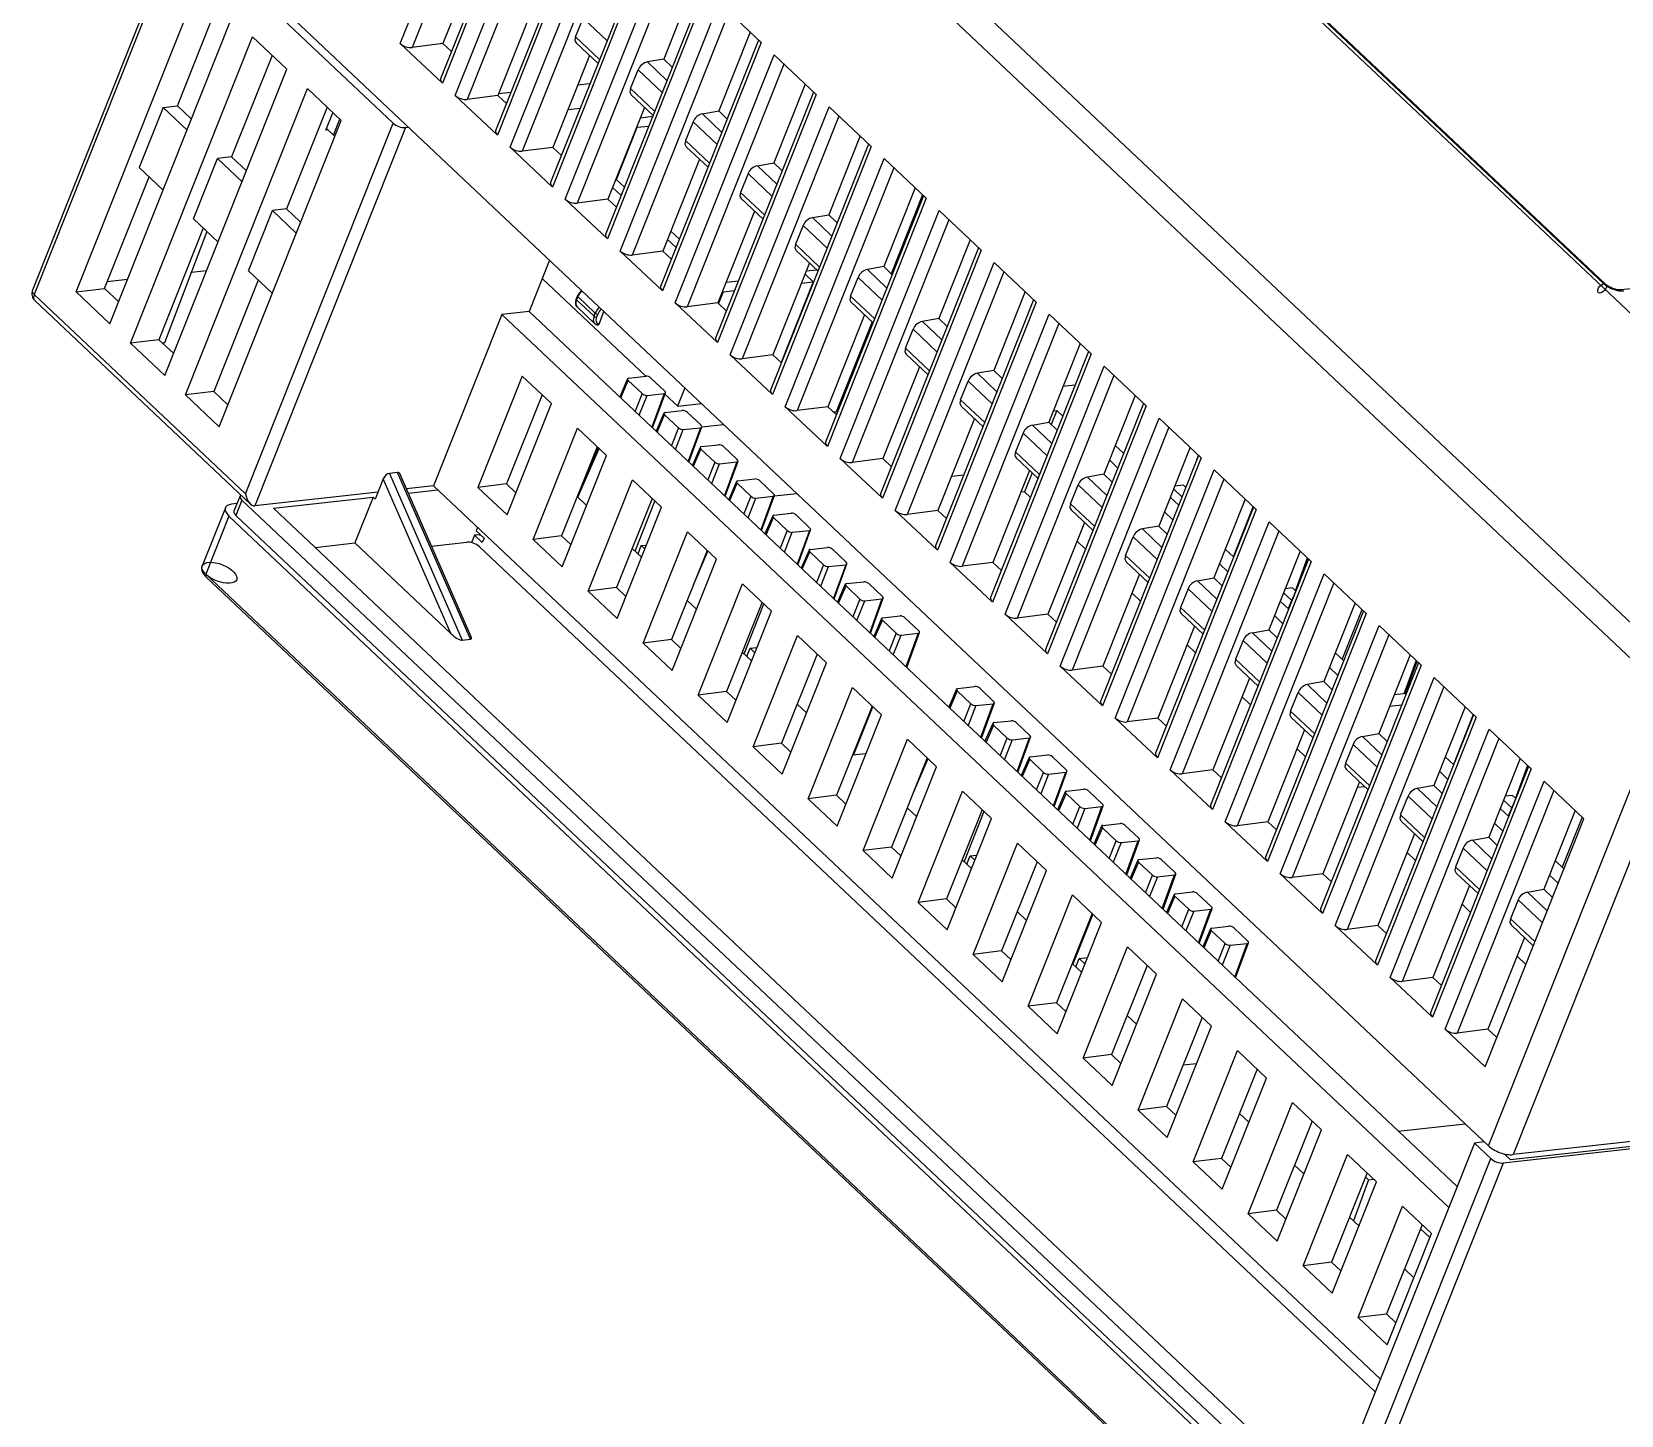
# Model space of a CAD drawing. Header units: millimetres. Extents: x 962 to 1853, y 401 to 821.
# Drawn here: x 1473.7 to 1559.3, y 470.1 to 544.7 of the extents above; entities that cross this region are included whole.
import ezdxf

# ---------------------------------------------------------------- set-up
doc = ezdxf.new("R2010")
doc.units = ezdxf.units.MM
for name, color, linetype, true_color in [('3', 7, 'Continuous', 0xffffff), ('4', 7, 'Continuous', 0xffffff), ('5', 7, 'Continuous', 0xffffff), ('8', 7, 'Continuous', 0xffffff), ('9', 7, 'Continuous', 0xffffff)]:
    doc.layers.add(name, color=color, linetype=linetype, true_color=true_color)

# ---------------------------------------------------------------- blocks, each defined once
blk = doc.blocks.new('nys')
at = {"layer": '3', "color": 163}
for p, q in [((748.369, -174.181), (747.632, -174.935)), ((747.665, -175.003), (748.372, -174.28)), ((748.815, -175.204), (748.372, -174.28)), ((748.444, -174.17), (749.345, -174.406)), ((750.002, -175.514), (749.559, -174.591)), ((748.815, -175.204), (748.123, -175.956)), ((748.254, -176.23), (749.029, -175.388)), ((749.029, -175.388), (749.929, -175.624)), ((749.929, -175.624), (748.66, -177.076)), ((748.684, -177.125), (750.006, -175.612)), ((743.588, -179.178), (745.589, -177.129)), ((745.556, -177.061), (744.05, -178.603)), ((749.532, -176.604), (748.796, -177.358)), ((748.828, -177.427), (749.535, -176.703)), ((749.978, -177.627), (749.535, -176.703)), ((749.608, -176.594), (750.508, -176.83)), ((751.165, -177.938), (750.722, -177.014)), ((749.978, -177.627), (749.286, -178.38)), ((749.417, -178.653), (750.192, -177.811)), ((751.093, -178.047), (749.823, -179.5)), ((749.847, -179.549), (751.17, -178.035)), ((750.192, -177.811), (751.093, -178.047)), ((750.695, -179.028), (749.959, -179.782)), ((749.992, -179.85), (750.698, -179.127)), ((751.142, -180.051), (750.698, -179.127)), ((750.771, -179.018), (751.671, -179.253)), ((752.328, -180.362), (751.885, -179.438)), ((751.142, -180.051), (750.449, -180.803)), ((750.581, -181.077), (751.355, -180.235)), ((752.256, -180.471), (750.987, -181.923)), ((751.01, -181.972), (752.333, -180.459)), ((751.355, -180.235), (752.256, -180.471)), ((745.42, -182.996), (747.382, -180.865)), ((751.859, -181.451), (751.122, -182.205)), ((751.934, -181.441), (752.835, -181.677)), ((751.155, -182.274), (751.861, -181.55)), ((752.305, -182.474), (751.861, -181.55)), ((753.492, -182.785), (753.048, -181.861)), ((745.512, -183.187), (745.839, -182.831)), ((745.839, -182.831), (746.105, -182.901)), ((745.839, -182.831), (745.952, -183.067)), ((752.305, -182.474), (751.612, -183.227)), ((751.744, -183.501), (752.519, -182.659)), ((753.419, -182.895), (752.15, -184.347)), ((752.174, -184.396), (753.496, -182.883)), ((752.519, -182.659), (753.419, -182.895)), ((753.022, -183.875), (752.285, -184.629)), ((752.318, -184.697), (753.025, -183.974)), ((753.468, -184.898), (753.025, -183.974)), ((753.097, -183.865), (753.998, -184.101)), ((747.703, -185.808), (749.078, -184.4)), ((753.468, -184.898), (752.776, -185.65)), ((754.655, -185.209), (754.212, -184.285)), ((752.907, -185.924), (753.682, -185.082)), ((754.582, -185.318), (753.313, -186.77)), ((753.337, -186.82), (754.659, -185.306)), ((753.682, -185.082), (754.582, -185.318)), ((754.185, -186.299), (753.449, -187.053)), ((753.481, -187.121), (754.188, -186.398)), ((754.631, -187.322), (754.188, -186.398)), ((754.261, -186.288), (755.161, -186.524)), ((754.631, -187.322), (753.939, -188.074)), ((754.07, -188.348), (754.845, -187.506)), ((754.845, -187.506), (755.746, -187.742)), ((755.818, -187.632), (755.375, -186.709)), ((748.91, -190.267), (750.872, -188.136)), ((755.746, -187.742), (754.476, -189.194)), ((754.5, -189.243), (755.823, -187.73)), ((755.348, -188.722), (754.612, -189.476)), ((754.645, -189.545), (755.351, -188.821)), ((755.795, -189.745), (755.351, -188.821)), ((755.424, -188.712), (756.324, -188.948)), ((756.981, -190.056), (756.538, -189.132)), ((775.435, -189.252), (775.603, -189.06)), ((755.795, -189.745), (755.102, -190.498)), ((755.234, -190.771), (756.008, -189.93)), ((756.008, -189.93), (756.909, -190.165)), ((749.001, -190.457), (749.328, -190.102)), ((749.328, -190.102), (749.677, -190.194)), ((749.328, -190.102), (749.477, -190.411)), ((756.909, -190.165), (755.64, -191.618)), ((755.663, -191.667), (756.986, -190.153)), ((773.966, -190.842), (773.692, -190.271)), ((774.272, -190.281), (773.798, -190.157)), ((774.272, -190.281), (774.345, -190.432)), ((756.512, -191.146), (755.775, -191.9)), ((755.808, -191.968), (756.514, -191.245)), ((756.958, -192.169), (756.514, -191.245)), ((756.587, -191.136), (757.488, -191.371)), ((758.145, -192.48), (757.701, -191.556)), ((756.958, -192.169), (756.265, -192.921)), ((756.397, -193.195), (757.172, -192.353)), ((758.072, -192.589), (756.803, -194.041)), ((756.827, -194.09), (758.149, -192.577)), ((757.172, -192.353), (758.072, -192.589)), ((775.391, -194.847), (777.356, -192.711)), ((752.463, -197.469), (754.361, -195.407)), ((777.856, -197.746), (779.093, -196.331)), ((778.356, -197.25), (779.117, -196.38)), ((778.093, -197.535), (777.146, -198.504)), ((777.48, -198.163), (777.217, -197.616)), ((777.762, -197.552), (777.371, -197.449)), ((777.762, -197.552), (777.866, -197.768)), ((778.88, -202.117), (780.846, -199.982)), ((781.332, -205.033), (782.583, -203.601)), ((781.386, -205.047), (782.606, -203.651)), ((784.406, -207.4), (782.441, -209.535)), ((786.143, -211.019), (784.906, -212.435)), ((785.406, -211.938), (786.167, -211.068)), ((785.143, -212.223), (784.196, -213.193)), ((784.267, -212.304), (784.53, -212.851)), ((784.812, -212.24), (784.421, -212.138)), ((784.916, -212.456), (784.812, -212.24)), ((787.896, -214.671), (785.93, -216.806))]:
    blk.add_line(p, q, dxfattribs=at)
at = {"layer": '3', "color": 7}
for p, q in [((758.909, -196.14), (758.172, -196.894)), ((758.911, -196.239), (758.205, -196.962)), ((758.911, -196.239), (759.355, -197.163)), ((758.984, -196.13), (759.885, -196.366)), ((760.098, -196.55), (760.542, -197.474)), ((758.662, -197.915), (759.355, -197.163)), ((759.569, -197.347), (758.794, -198.189)), ((759.2, -199.035), (760.469, -197.583)), ((759.224, -199.084), (760.546, -197.571)), ((759.569, -197.347), (760.469, -197.583)), ((760.072, -198.564), (759.335, -199.317)), ((760.147, -198.553), (761.048, -198.789)), ((756.128, -199.088), (754.753, -200.497)), ((760.075, -198.663), (759.368, -199.386)), ((760.075, -198.663), (760.518, -199.586)), ((761.262, -198.974), (761.705, -199.897)), ((759.826, -200.339), (760.518, -199.586)), ((760.732, -199.771), (759.957, -200.613)), ((760.363, -201.459), (761.632, -200.007)), ((760.387, -201.508), (761.709, -199.995)), ((760.732, -199.771), (761.632, -200.007)), ((761.235, -200.987), (760.499, -201.741)), ((761.238, -201.086), (760.531, -201.809)), ((761.238, -201.086), (761.681, -202.01)), ((761.311, -200.977), (762.211, -201.213)), ((760.989, -202.762), (761.681, -202.01)), ((762.425, -201.397), (762.868, -202.321)), ((757.922, -202.824), (755.96, -204.956)), ((761.895, -202.194), (761.12, -203.036)), ((761.526, -203.882), (762.796, -202.43)), ((761.55, -203.932), (762.873, -202.418)), ((761.895, -202.194), (762.796, -202.43)), ((762.398, -203.411), (761.662, -204.165)), ((762.401, -203.51), (761.695, -204.233)), ((762.401, -203.51), (762.845, -204.434)), ((762.474, -203.4), (763.374, -203.636)), ((762.152, -205.186), (762.845, -204.434)), ((763.058, -204.618), (762.284, -205.46)), ((763.058, -204.618), (763.959, -204.854)), ((763.588, -203.821), (764.031, -204.745)), ((756.051, -205.146), (756.378, -204.791)), ((756.378, -204.791), (756.727, -204.882)), ((756.527, -205.099), (756.378, -204.791)), ((762.69, -206.306), (763.959, -204.854)), ((762.713, -206.355), (764.036, -204.842)), ((763.562, -205.834), (762.825, -206.588)), ((763.564, -205.933), (762.858, -206.657)), ((763.564, -205.933), (764.008, -206.857)), ((763.637, -205.824), (764.538, -206.06)), ((764.751, -206.244), (765.195, -207.168)), ((763.315, -207.61), (764.008, -206.857)), ((764.222, -207.042), (763.447, -207.883)), ((764.222, -207.042), (765.122, -207.278)), ((763.853, -208.73), (765.122, -207.278)), ((763.877, -208.779), (765.199, -207.266)), ((764.725, -208.258), (763.988, -209.012)), ((764.728, -208.357), (764.021, -209.08)), ((764.728, -208.357), (765.171, -209.281)), ((764.8, -208.248), (765.701, -208.484)), ((765.915, -208.668), (766.358, -209.592)), ((764.479, -210.033), (765.171, -209.281)), ((765.385, -209.465), (764.61, -210.307)), ((765.016, -211.153), (766.285, -209.701)), ((765.04, -211.202), (766.362, -209.689)), ((765.385, -209.465), (766.285, -209.701)), ((761.411, -210.095), (759.45, -212.226)), ((765.888, -210.682), (765.152, -211.435)), ((765.891, -210.781), (765.184, -211.504)), ((765.891, -210.781), (766.334, -211.704)), ((765.964, -210.671), (766.864, -210.907)), ((767.078, -211.092), (767.521, -212.015)), ((759.541, -212.417), (759.868, -212.061)), ((759.868, -212.061), (760.3, -212.175)), ((760.052, -212.444), (759.868, -212.061)), ((765.642, -212.457), (766.334, -211.704)), ((766.548, -211.889), (765.773, -212.731)), ((766.179, -213.577), (767.449, -212.125)), ((766.203, -213.626), (767.526, -212.113)), ((766.548, -211.889), (767.449, -212.125)), ((767.051, -213.105), (766.315, -213.859)), ((767.127, -213.095), (768.027, -213.331)), ((767.054, -213.204), (766.348, -213.927)), ((767.054, -213.204), (767.498, -214.128)), ((768.241, -213.515), (768.684, -214.439)), ((766.805, -214.88), (767.498, -214.128)), ((767.711, -214.312), (766.937, -215.154)), ((767.343, -216), (768.612, -214.548)), ((767.366, -216.05), (768.689, -214.536)), ((767.711, -214.312), (768.612, -214.548))]:
    blk.add_line(p, q, dxfattribs=at)
at = {"layer": '3', "color": 163}
for centre, ratio, start_param, end_param in [((748.515, -174.317), 0.459493, 5.571716, 7.142207), ((749.415, -174.553), 0.45977, 4.000988, 5.57148), ((748.958, -175.241), 0.45977, 0.859396, 2.429887), ((749.859, -175.477), 0.459493, 2.430123, 4.000615), ((749.678, -176.741), 0.459493, 5.571716, 7.142207), ((750.579, -176.977), 0.45977, 4.000988, 5.57148), ((750.122, -177.665), 0.45977, 0.859396, 2.429887), ((751.022, -177.9), 0.459493, 2.430123, 4.000615), ((750.841, -179.164), 0.459493, 5.571716, 7.142207), ((751.742, -179.4), 0.45977, 4.000988, 5.57148), ((751.285, -180.088), 0.45977, 0.859396, 2.429887), ((752.185, -180.324), 0.459493, 2.430123, 4.000615), ((752.005, -181.588), 0.459493, 5.571716, 7.142207), ((752.905, -181.824), 0.45977, 4.000988, 5.57148), ((752.448, -182.512), 0.45977, 0.859396, 2.429887), ((753.348, -182.748), 0.459493, 2.430123, 4.000615), ((753.168, -184.012), 0.459493, 5.571716, 7.142207), ((753.611, -184.935), 0.45977, 0.859396, 2.429887), ((754.068, -184.248), 0.45977, 4.000988, 5.57148), ((754.512, -185.171), 0.459493, 2.430123, 4.000615), ((754.331, -186.435), 0.459493, 5.571716, 7.142207), ((755.232, -186.671), 0.45977, 4.000988, 5.57148), ((754.775, -187.359), 0.45977, 0.859396, 2.429887), ((755.675, -187.595), 0.459493, 2.430123, 4.000615), ((755.494, -188.859), 0.459493, 5.571716, 7.142207), ((756.395, -189.095), 0.45977, 4.000988, 5.57148), ((755.938, -189.783), 0.45977, 0.859396, 2.429887), ((756.838, -190.019), 0.459493, 2.430123, 4.000615), ((756.658, -191.282), 0.459493, 5.571716, 7.142207), ((757.558, -191.518), 0.45977, 4.000988, 5.57148), ((757.101, -192.206), 0.45977, 0.859396, 2.429887), ((758.001, -192.442), 0.459493, 2.430123, 4.000615)]:
    blk.add_ellipse(centre, major_axis=(-0.147, 0.136), ratio=ratio, start_param=start_param, end_param=end_param, dxfattribs=at)
at = {"layer": '3', "color": 7}
for centre, ratio, start_param, end_param in [((759.055, -196.277), 0.459493, 5.571716, 7.142207), ((759.955, -196.512), 0.45977, 4.000988, 5.57148), ((759.498, -197.2), 0.45977, 0.859396, 2.429887), ((760.398, -197.436), 0.459493, 2.430123, 4.000615), ((760.218, -198.7), 0.459493, 5.571716, 7.142207), ((761.118, -198.936), 0.45977, 4.000988, 5.57148), ((760.661, -199.624), 0.45977, 0.859396, 2.429887), ((761.562, -199.86), 0.459493, 2.430123, 4.000615), ((761.381, -201.124), 0.459493, 5.571716, 7.142207), ((762.282, -201.36), 0.45977, 4.000988, 5.57148), ((761.825, -202.048), 0.45977, 0.859396, 2.429887), ((762.725, -202.283), 0.459493, 2.430123, 4.000615), ((762.544, -203.547), 0.459493, 5.571716, 7.142207), ((763.445, -203.783), 0.45977, 4.000988, 5.57148), ((762.988, -204.471), 0.45977, 0.859396, 2.429887), ((763.888, -204.707), 0.459493, 2.430123, 4.000615), ((763.708, -205.971), 0.459493, 5.571716, 7.142207), ((764.608, -206.207), 0.45977, 4.000988, 5.57148), ((764.151, -206.895), 0.45977, 0.859396, 2.429887), ((765.051, -207.131), 0.459493, 2.430123, 4.000615), ((764.871, -208.395), 0.459493, 5.571716, 7.142207), ((765.771, -208.63), 0.45977, 4.000988, 5.57148), ((765.314, -209.318), 0.45977, 0.859396, 2.429887), ((766.215, -209.554), 0.459493, 2.430123, 4.000615), ((766.034, -210.818), 0.459493, 5.571716, 7.142207), ((766.935, -211.054), 0.45977, 4.000988, 5.57148), ((766.478, -211.742), 0.45977, 0.859396, 2.429887), ((767.378, -211.978), 0.459493, 2.430123, 4.000615), ((767.197, -213.242), 0.459493, 5.571716, 7.142207), ((768.098, -213.478), 0.45977, 4.000988, 5.57148), ((767.641, -214.166), 0.45977, 0.859396, 2.429887), ((768.541, -214.401), 0.459493, 2.430123, 4.000615)]:
    blk.add_ellipse(centre, major_axis=(-0.147, 0.136), ratio=ratio, start_param=start_param, end_param=end_param, dxfattribs=at)
at = {"layer": '4', "color": 251}
for p, q in [((751.663, -163.949), (753.723, -161.72)), ((753.706, -161.685), (753.723, -161.72)), ((753.723, -161.72), (754.328, -161.878)), ((754.065, -161.296), (754.71, -161.465)), ((751.317, -164.27), (751.591, -164.841)), ((751.647, -163.914), (751.92, -164.484)), ((753.409, -167.586), (753.683, -168.156)), ((753.079, -167.942), (753.353, -168.513)), ((747.451, -169.033), (747.33, -169.164)), ((747.453, -169.083), (747.332, -169.213)), ((747.332, -169.213), (747.896, -170.388)), ((748.017, -170.258), (747.453, -169.083)), ((747.221, -169.585), (747.785, -170.76)), ((747.896, -170.388), (748.017, -170.258)), ((747.994, -170.875), (748.486, -170.342)), ((748.124, -170.35), (748.003, -170.48)), ((755.202, -171.225), (755.847, -171.394)), ((754.858, -171.648), (754.397, -172.147)), ((754.842, -171.614), (754.858, -171.648)), ((754.858, -171.648), (755.465, -171.807)), ((759.583, -172.886), (756.404, -176.327)), ((758.971, -172.726), (759.583, -172.886)), ((759.323, -172.345), (759.583, -172.886)), ((759.448, -172.209), (759.989, -172.35)), ((751.077, -175.74), (750.357, -176.52))]:
    blk.add_line(p, q, dxfattribs=at)
for centre, major_axis, ratio, start_param, end_param in [((747.762, -169.326), (0.541, 0.26), 0.579969, 2.170278, 3.141593), ((747.404, -169.232), (0.0734, -0.0679), 0.459631, 3.141601, 4.000801), ((747.524, -169.101), (0.0734, -0.0679), 0.459631, 2.430005, 4.000801), ((747.882, -169.195), (0.541, 0.26), 0.579969, 1.490026, 2.170278), ((747.847, -169.122), (-0.451, -0.216), 0.579969, 4.615447, 5.311871), ((748.326, -170.501), (-0.541, -0.26), 0.579969, 5.311871, 6.27301), ((747.968, -170.407), (-0.0734, 0.0679), 0.459631, 0.859209, 2.430005), ((748.446, -170.37), (-0.541, -0.26), 0.579969, 4.631619, 5.311871), ((748.088, -170.276), (-0.0734, 0.0679), 0.459631, 0.859209, 2.430005), ((748.481, -170.444), (0.451, 0.216), 0.579969, 1.473854, 2.170278), ((748.361, -170.574), (0.451, 0.216), 0.579969, 2.170278, 3.539716)]:
    blk.add_ellipse(centre, major_axis=major_axis, ratio=ratio, start_param=start_param, end_param=end_param, dxfattribs=at)
blk.add_open_spline([(747.33, -169.164), (747.3, -169.196), (747.239, -169.278), (747.186, -169.414), (747.196, -169.509), (747.209, -169.553)], degree=3, knots=[0, 0, 0, 0, 0.269664, 0.669004, 1, 1, 1, 1], dxfattribs=at)
for points, degree in [([(747.788, -170.754), (747.828, -170.853), (747.929, -170.898)], 2), ([(747.898, -170.868), (747.901, -170.876), (747.907, -170.883), (747.912, -170.888)], 3), ([(747.912, -170.888), (747.918, -170.893), (747.925, -170.897), (747.932, -170.899)], 3), ([(747.932, -170.899), (747.94, -170.901), (747.947, -170.901), (747.955, -170.899)], 3), ([(747.955, -170.899), (747.963, -170.897), (747.971, -170.894), (747.979, -170.888)], 3), ([(747.979, -170.888), (747.984, -170.885), (747.989, -170.88), (747.994, -170.875)], 3)]:
    blk.add_open_spline(points, degree=degree, dxfattribs=at)
at = {"layer": '5', "color": 23}
for p, q in [((725.656, -172.887), (723.366, -175.365)), ((726.626, -172.574), (726.023, -173.226)), ((726.635, -172.819), (726.033, -173.471)), ((726.32, -172.905), (726.038, -172.831)), ((761.815, -246.115), (726.635, -172.819)), ((725.675, -173.378), (723.384, -175.856)), ((760.854, -246.673), (725.675, -173.378)), ((726.033, -173.471), (761.212, -246.767)), ((728.062, -173.835), (733.287, -175.204)), ((761.953, -244.446), (728.062, -173.835)), ((734.151, -174.493), (733.358, -175.351)), ((734.558, -183.576), (734.151, -174.493)), ((734.568, -174.33), (735.007, -184.121)), ((734.998, -174.442), (734.568, -174.33)), ((735.437, -184.233), (734.998, -174.442)), ((735.52, -184.13), (735.09, -174.546)), ((733.287, -175.204), (731.479, -177.161)), ((733.358, -175.351), (733.287, -175.204)), ((723.347, -175.98), (758.527, -249.276)), ((723.384, -175.856), (758.564, -249.152)), ((735.141, -175.69), (736.68, -176.093)), ((729.396, -176.615), (731.479, -177.161)), ((731.479, -177.161), (734.558, -183.576)), ((735.281, -178.799), (737.129, -179.283)), ((737.663, -179.744), (766.38, -239.576)), ((735.007, -184.121), (735.437, -184.233))]:
    blk.add_line(p, q, dxfattribs=at)
for centre, major_axis, ratio, start_param, end_param in [((726.39, -173.565), (-0.734, 0.679), 0.459631, 5.571598, 7.142394), ((726.993, -172.913), (-0.367, 0.339), 0.459631, 6.017286, 7.142394), ((726.39, -173.565), (0.367, -0.339), 0.459631, 3.141601, 4.000801), ((734.365, -174.549), (-0.281, -0.165), 0.550701, 3.642668, 5.213464), ((734.795, -174.662), (-0.281, -0.165), 0.550701, 2.857784, 3.642668), ((724.1, -176.044), (-0.734, 0.679), 0.459631, 0.000009, 6.283194), ((723.527, -175.894), (0.18, 0.087), 0.579969, 2.170278, 3.141567), ((737.305, -179.65), (-0.367, 0.339), 0.459631, 4.000801, 5.571598), ((734.773, -183.632), (-0.285, 0.485), 0.290074, 1.287005, 2.857802), ((735.202, -183.745), (-0.285, 0.485), 0.290074, 2.857802, 3.642683)]:
    blk.add_ellipse(centre, major_axis=major_axis, ratio=ratio, start_param=start_param, end_param=end_param, dxfattribs=at)
blk.add_open_spline([(723.371, -175.365), (723.366, -175.368), (723.309, -175.407), (723.263, -175.546), (723.258, -175.748), (723.305, -175.896), (723.347, -175.98)], degree=3, knots=[0, 0, 0, 0, 0.027036, 0.329604, 0.623708, 1, 1, 1, 1], dxfattribs=at)
at = {"layer": '8', "color": 163}
for p, q in [((734.745, -142.44), (720.158, -158.224)), ((734.754, -142.685), (720.168, -158.47)), ((734.754, -142.685), (741.522, -156.786)), ((722.325, -159.148), (734.38, -146.103)), ((731.014, -151.747), (735.012, -147.421)), ((723.407, -161.403), (735.462, -148.357)), ((724.063, -162.769), (736.118, -149.724)), ((736.118, -149.724), (737.225, -152.03)), ((736.75, -151.042), (732.752, -155.368)), ((725.17, -165.075), (737.225, -152.03)), ((730.265, -151.557), (727.896, -154.12)), ((730.265, -151.557), (731.014, -151.747)), ((730.265, -151.557), (731.031, -153.153)), ((731.464, -152.684), (731.014, -151.747)), ((725.825, -166.441), (737.88, -153.396)), ((727.896, -154.12), (728.662, -155.716)), ((737.88, -153.396), (738.962, -155.65)), ((723.824, -159.529), (728.212, -154.779)), ((738.513, -154.714), (734.515, -159.04)), ((726.908, -168.696), (738.962, -155.65)), ((729.634, -157.741), (732.003, -155.178)), ((732.752, -155.368), (732.003, -155.178)), ((732.003, -155.178), (732.793, -156.825)), ((733.226, -156.356), (732.752, -155.368)), ((738.012, -155.844), (738.699, -155.101)), ((738.119, -155.872), (738.012, -155.844)), ((726.936, -172.571), (741.522, -156.786)), ((742.056, -157.247), (727.169, -173.358)), ((742.056, -157.247), (742.222, -157.29)), ((748.035, -157.529), (747.39, -157.36)), ((729.95, -158.4), (725.561, -163.15)), ((729.634, -157.741), (730.425, -159.388)), ((720.075, -158.78), (726.988, -173.184)), ((720.168, -158.47), (726.936, -172.571)), ((722.325, -159.148), (723.407, -161.403)), ((722.325, -159.148), (723.824, -159.529)), ((725.145, -159.522), (724.087, -159.244)), ((730.069, -158.648), (725.793, -163.415)), ((731.397, -161.413), (733.765, -158.85)), ((734.515, -159.04), (733.765, -158.85)), ((733.765, -158.85), (734.531, -160.446)), ((734.964, -159.977), (734.515, -159.04)), ((752.161, -158.61), (751.541, -158.448)), ((752.172, -158.633), (752.161, -158.61)), ((723.824, -159.529), (724.273, -160.466)), ((750.586, -159.482), (751.231, -159.651)), ((729.296, -160.609), (728.498, -160.4)), ((731.397, -161.413), (732.162, -163.009)), ((731.713, -162.072), (727.324, -166.822)), ((724.063, -162.769), (725.17, -165.075)), ((725.561, -163.15), (724.063, -162.769)), ((725.561, -163.15), (726.036, -164.138)), ((725.674, -163.384), (725.793, -163.415)), ((725.825, -166.441), (726.908, -168.696)), ((727.324, -166.822), (725.825, -166.441)), ((727.324, -166.822), (727.774, -167.759)), ((746.741, -166.706), (744.729, -168.885)), ((746.021, -167.486), (749.342, -174.405)), ((743.297, -168.509), (736.546, -175.815)), ((773.637, -231.723), (743.297, -168.509)), ((744.729, -168.885), (743.297, -168.509)), ((774.461, -230.832), (744.729, -168.885)), ((766.761, -170.637), (763.662, -173.991)), ((743.128, -172.002), (738.747, -176.743)), ((744.063, -173.951), (743.128, -172.002)), ((733.634, -175.052), (727.169, -173.358)), ((743.765, -173.33), (740.259, -177.125)), ((739.683, -178.692), (744.063, -173.951)), ((736.546, -175.815), (735.13, -175.444)), ((766.887, -239.028), (736.546, -175.815)), ((740.515, -180.425), (744.896, -175.685)), ((745.826, -177.623), (744.896, -175.685)), ((749.951, -175.675), (750.362, -176.53)), ((761.763, -176.046), (758.225, -179.874)), ((739.683, -178.692), (738.747, -176.743)), ((740.256, -177.124), (738.747, -176.743)), ((740.554, -177.749), (740.254, -177.124)), ((745.528, -177.003), (742.021, -180.798)), ((750.362, -176.53), (751.614, -176.858)), ((741.445, -182.364), (745.826, -177.623)), ((751.175, -178.027), (752.319, -178.327)), ((737.959, -178.758), (737.827, -178.901)), ((738.074, -179.415), (737.827, -178.901)), ((737.655, -179.087), (737.364, -179.402)), ((737.902, -179.601), (737.655, -179.087)), ((738.074, -179.415), (737.902, -179.601)), ((742.277, -184.098), (746.658, -179.357)), ((743.564, -179.128), (743.862, -179.749)), ((747.588, -181.295), (746.658, -179.357)), ((741.445, -182.364), (740.515, -180.425)), ((742.019, -180.797), (740.515, -180.425)), ((758.089, -179.839), (758.225, -179.874)), ((742.316, -181.421), (742.017, -180.796)), ((743.208, -186.036), (747.588, -181.295)), ((747.291, -180.675), (743.784, -184.47)), ((744.04, -187.77), (748.421, -183.029)), ((745.326, -182.8), (745.624, -183.421)), ((749.351, -184.967), (748.421, -183.029)), ((754.676, -183.238), (753.463, -182.92)), ((770.756, -183.157), (770.111, -182.988)), ((769.346, -184.072), (768.79, -184.674)), ((769.156, -184.022), (769.346, -184.072)), ((769.539, -184.474), (769.346, -184.072)), ((743.208, -186.036), (742.277, -184.098)), ((743.781, -184.469), (742.277, -184.098)), ((744.079, -185.093), (743.779, -184.468)), ((749.053, -184.347), (745.546, -188.142)), ((744.97, -189.708), (749.351, -184.967)), ((763.41, -185.527), (762.765, -185.358)), ((747.089, -186.473), (747.387, -187.093)), ((745.802, -191.442), (750.183, -186.701)), ((751.113, -188.64), (750.183, -186.701)), ((766.151, -187.529), (765.961, -187.479)), ((766.89, -186.729), (766.151, -187.529)), ((771.876, -187.524), (771.602, -186.954)), ((744.97, -189.708), (744.04, -187.77)), ((745.544, -188.141), (744.04, -187.77)), ((745.841, -188.765), (745.542, -188.141)), ((750.816, -188.019), (747.309, -191.814)), ((766.344, -187.931), (766.151, -187.529)), ((771.301, -188.146), (771.028, -187.576)), ((746.733, -193.38), (751.113, -188.64)), ((747.565, -195.114), (751.946, -190.373)), ((748.851, -190.145), (749.149, -190.765)), ((752.876, -192.312), (751.946, -190.373)), ((773.639, -191.196), (773.365, -190.626)), ((746.733, -193.38), (745.802, -191.442)), ((747.306, -191.813), (745.802, -191.442)), ((752.578, -191.691), (749.071, -195.486)), ((768.107, -191.603), (767.833, -191.033)), ((773.064, -191.818), (772.79, -191.248)), ((747.604, -192.437), (747.304, -191.813)), ((748.495, -197.052), (752.876, -192.312)), ((749.327, -198.786), (753.708, -194.045)), ((750.614, -193.817), (750.911, -194.437)), ((754.638, -195.984), (753.708, -194.045)), ((775.401, -194.869), (775.127, -194.298)), ((748.495, -197.052), (747.565, -195.114)), ((749.069, -195.485), (747.565, -195.114)), ((769.869, -195.275), (769.596, -194.705)), ((774.826, -195.49), (774.552, -194.919)), ((749.366, -196.109), (749.067, -195.485)), ((750.258, -200.724), (754.638, -195.984)), ((754.341, -195.363), (750.834, -199.158)), ((751.09, -202.458), (755.471, -197.717)), ((753.109, -197.639), (752.408, -197.455)), ((756.401, -199.656), (755.471, -197.717)), ((771.632, -198.947), (771.358, -198.376)), ((776.589, -199.162), (776.315, -198.592)), ((777.163, -198.54), (776.89, -197.97)), ((750.258, -200.724), (749.327, -198.786)), ((750.831, -199.157), (749.327, -198.786)), ((751.129, -199.782), (750.829, -199.157)), ((756.103, -199.035), (752.596, -202.83)), ((752.02, -204.397), (756.401, -199.656)), ((754.139, -201.161), (754.437, -201.782)), ((752.852, -206.13), (757.233, -201.39)), ((758.163, -203.328), (757.233, -201.39)), ((773.394, -202.619), (773.121, -202.049)), ((778.926, -202.213), (778.652, -201.642)), ((752.02, -204.397), (751.09, -202.458)), ((752.594, -202.83), (751.09, -202.458)), ((752.891, -203.454), (752.592, -202.829)), ((757.866, -202.708), (754.359, -206.502)), ((778.351, -202.834), (778.078, -202.264)), ((753.783, -208.069), (758.163, -203.328)), ((754.615, -209.802), (758.996, -205.062)), ((755.901, -204.833), (756.199, -205.454)), ((759.926, -207), (758.996, -205.062)), ((780.996, -205.552), (780.352, -205.383)), ((781.448, -205.063), (780.803, -204.894)), ((781.69, -204.699), (781.722, -204.766)), ((753.783, -208.069), (752.852, -206.13)), ((754.356, -206.502), (752.852, -206.13)), ((775.157, -206.291), (774.883, -205.721)), ((754.654, -207.126), (754.354, -206.501)), ((755.545, -211.741), (759.926, -207)), ((759.628, -206.38), (756.121, -210.175)), ((756.377, -213.475), (760.758, -208.734)), ((757.664, -208.505), (757.962, -209.126)), ((761.688, -210.672), (760.758, -208.734)), ((777.552, -208.943), (777.157, -208.84)), ((781.603, -209.609), (781.877, -210.179)), ((782.177, -208.986), (782.451, -209.557)), ((755.545, -211.741), (754.615, -209.802)), ((756.119, -210.174), (754.615, -209.802)), ((756.416, -210.798), (756.117, -210.173)), ((761.391, -210.052), (757.884, -213.847)), ((757.308, -215.413), (761.688, -210.672)), ((759.426, -212.177), (759.724, -212.798)), ((758.14, -217.147), (762.521, -212.406)), ((763.451, -214.344), (762.521, -212.406)), ((778.682, -213.636), (778.408, -213.065)), ((783.94, -212.659), (784.214, -213.229)), ((757.308, -215.413), (756.377, -213.475)), ((757.881, -213.846), (756.377, -213.475)), ((758.179, -214.47), (757.879, -213.845)), ((763.153, -213.724), (759.646, -217.519)), ((783.365, -213.28), (783.639, -213.851)), ((759.07, -219.085), (763.451, -214.344)), ((759.902, -220.819), (764.283, -216.078)), ((761.189, -215.849), (761.486, -216.47)), ((765.213, -218.017), (764.283, -216.078)), ((785.702, -216.331), (785.982, -216.915)), ((759.07, -219.085), (758.14, -217.147)), ((759.644, -217.518), (758.14, -217.147)), ((764.916, -217.396), (761.409, -221.191)), ((780.444, -217.308), (780.171, -216.737)), ((785.128, -216.953), (785.408, -217.536)), ((759.941, -218.142), (759.642, -217.518)), ((760.833, -222.757), (765.213, -218.017)), ((761.665, -224.491), (766.046, -219.75)), ((763.732, -219.62), (763.031, -219.436)), ((766.976, -221.689), (766.046, -219.75)), ((760.833, -222.757), (759.902, -220.819)), ((761.406, -221.19), (759.902, -220.819)), ((782.213, -220.993), (781.933, -220.41)), ((761.704, -221.814), (761.404, -221.19)), ((762.595, -226.429), (766.976, -221.689)), ((766.678, -221.068), (763.171, -224.863)), ((763.427, -228.163), (767.808, -223.422)), ((764.942, -222.947), (765.24, -223.567)), ((768.738, -225.361), (767.808, -223.422)), ((762.595, -226.429), (761.665, -224.491)), ((763.169, -224.862), (761.665, -224.491)), ((763.466, -225.486), (763.167, -224.862)), ((768.441, -224.74), (764.934, -228.535)), ((764.358, -230.101), (768.738, -225.361)), ((766.705, -226.619), (767.003, -227.239)), ((765.19, -231.835), (769.571, -227.094)), ((770.501, -229.033), (769.571, -227.094)), ((772.579, -226.911), (776.078, -227.827)), ((764.358, -230.101), (763.427, -228.163)), ((764.931, -228.534), (763.427, -228.163)), ((765.229, -229.159), (764.929, -228.534)), ((770.203, -228.412), (766.696, -232.207)), ((770.151, -228.778), (770.053, -228.575)), ((776.173, -228.98), (762.189, -244.112)), ((766.12, -233.774), (770.501, -229.033)), ((770.151, -228.778), (768.598, -230.562)), ((770.151, -228.778), (770.412, -228.847)), ((776.173, -228.98), (776.702, -230.082)), ((776.697, -229.117), (776.173, -228.98)), ((762.718, -245.214), (776.702, -230.082)), ((768.468, -230.291), (768.765, -230.912)), ((777.461, -230.098), (777.666, -230.527)), ((777.236, -230.543), (763.252, -245.675)), ((766.952, -235.507), (771.333, -230.767)), ((772.263, -232.705), (771.333, -230.767)), ((833.788, -245.359), (777.236, -230.543)), ((833.217, -245.081), (777.666, -230.527)), ((766.12, -233.774), (765.19, -231.835)), ((766.694, -232.207), (765.19, -231.835)), ((766.991, -232.831), (766.692, -232.206)), ((767.883, -237.446), (772.263, -232.705)), ((771.966, -232.085), (768.459, -235.879)), ((772.114, -232.867), (771.816, -232.247)), ((770.23, -233.963), (770.528, -234.583)), ((767.883, -237.446), (766.952, -235.507)), ((768.456, -235.879), (766.952, -235.507)), ((768.754, -236.503), (768.454, -235.878))]:
    blk.add_line(p, q, dxfattribs=at)
blk.add_arc((720.526, -158.564), 0.5, 137.25973, 205.6395, dxfattribs=at)
for centre, major_axis, ratio, start_param, end_param in [((741.88, -156.88), (-0.367, 0.339), 0.459631, 0.859209, 2.430005), ((720.526, -158.564), (0.367, -0.339), 0.459631, 3.141601, 4.000801), ((720.526, -158.564), (0.451, 0.216), 0.579969, 2.170278, 3.141568), ((727.294, -172.665), (0.105, 0.698), 0.522396, 1.514743, 3.08554), ((736.616, -180.285), (-1.637, -0.786), 0.579969, 3.514302, 3.782769), ((757.873, -179.14), (0.734, -0.679), 0.459631, 5.380157, 5.571598), ((777.06, -230.175), (-0.367, 0.339), 0.459631, 0.859209, 2.430005)]:
    blk.add_ellipse(centre, major_axis=major_axis, ratio=ratio, start_param=start_param, end_param=end_param, dxfattribs=at)
at = {"layer": '9', "color": 132}
for p, q in [((757.151, -128.895), (795.926, -209.682)), ((794.608, -210.147), (755.832, -129.36)), ((776.827, -229.388), (734.879, -141.992)), ((743.425, -152.928), (753.19, -142.362)), ((753.505, -143.019), (743.952, -153.357)), ((754.456, -145.001), (744.772, -155.481)), ((754.537, -145.169), (744.773, -155.736)), ((745.188, -156.6), (754.952, -146.034)), ((755.268, -146.691), (745.715, -157.029)), ((756.219, -148.673), (746.534, -159.154)), ((756.3, -148.842), (746.535, -159.408)), ((801.094, -192.416), (779.944, -148.35)), ((749.184, -149.84), (745.569, -153.752)), ((746.95, -160.272), (756.715, -149.706)), ((757.03, -150.363), (747.477, -160.701)), ((757.981, -152.346), (748.297, -162.826)), ((743.425, -152.928), (744.773, -155.736)), ((758.062, -152.514), (748.298, -163.08)), ((745.569, -153.752), (743.952, -153.357)), ((745.842, -154.323), (745.569, -153.752)), ((750.947, -153.512), (747.331, -157.425)), ((748.713, -163.945), (758.477, -153.378)), ((758.793, -154.035), (749.24, -164.373)), ((738.074, -155.777), (738.295, -156.24)), ((738.295, -156.24), (738.921, -155.563)), ((752.37, -155.974), (753.108, -155.175)), ((753.88, -156.784), (753.108, -155.175)), ((759.47, -155.447), (756.371, -158.801)), ((738.295, -156.24), (738.394, -156.265)), ((745.188, -156.6), (746.535, -159.408)), ((759.744, -156.018), (750.059, -166.498)), ((759.825, -156.186), (750.06, -166.752)), ((752.283, -156.297), (752.983, -157.754)), ((752.37, -155.974), (753.142, -157.582)), ((747.331, -157.425), (745.715, -157.029)), ((747.605, -157.995), (747.331, -157.425)), ((752.709, -157.184), (749.094, -161.097)), ((750.475, -167.617), (760.24, -157.05)), ((760.24, -157.05), (761.587, -159.858)), ((760.555, -157.708), (751.002, -168.045)), ((799.302, -188.277), (784.85, -158.166)), ((799.392, -188.343), (784.939, -158.232)), ((754.133, -159.646), (754.871, -158.847)), ((755.643, -160.456), (754.871, -158.847)), ((756.371, -158.801), (755.492, -158.631)), ((755.492, -158.631), (756.12, -159.939)), ((756.645, -159.371), (756.371, -158.801)), ((761.233, -159.119), (758.134, -162.473)), ((761.506, -159.69), (751.822, -170.17)), ((761.587, -159.858), (751.823, -170.425)), ((754.046, -159.969), (754.746, -161.427)), ((754.133, -159.646), (754.905, -161.254)), ((746.95, -160.272), (748.298, -163.08)), ((749.094, -161.097), (747.477, -160.701)), ((754.472, -160.856), (750.856, -164.769)), ((752.238, -171.289), (762.002, -160.722)), ((762.002, -160.722), (763.35, -163.53)), ((749.367, -161.667), (749.094, -161.097)), ((762.318, -161.38), (752.765, -171.717)), ((756.633, -162.519), (755.895, -163.318)), ((757.405, -164.128), (756.633, -162.519)), ((757.255, -162.303), (758.134, -162.473)), ((757.255, -162.303), (757.883, -163.611)), ((758.407, -163.043), (758.134, -162.473)), ((763.269, -163.362), (753.584, -173.842)), ((763.35, -163.53), (753.585, -174.097)), ((755.895, -163.318), (756.667, -164.927)), ((762.995, -162.791), (759.896, -166.145)), ((748.713, -163.945), (750.06, -166.752)), ((750.856, -164.769), (749.24, -164.373)), ((754, -174.961), (763.765, -164.394)), ((755.808, -163.641), (756.508, -165.099)), ((763.765, -164.394), (765.112, -167.202)), ((751.13, -165.339), (750.856, -164.769)), ((756.234, -164.528), (752.619, -168.441)), ((764.08, -165.052), (754.527, -175.389)), ((759.017, -165.975), (759.896, -166.145)), ((759.017, -165.975), (759.645, -167.283)), ((758.396, -166.191), (757.658, -166.99)), ((759.168, -167.8), (758.396, -166.191)), ((760.17, -166.715), (759.896, -166.145)), ((764.758, -166.463), (761.659, -169.817)), ((750.475, -167.617), (751.823, -170.425)), ((765.031, -167.034), (755.347, -177.514)), ((765.112, -167.202), (755.348, -177.769)), ((757.571, -167.313), (758.271, -168.771)), ((757.658, -166.99), (758.43, -168.599)), ((752.619, -168.441), (751.002, -168.045)), ((752.892, -169.011), (752.619, -168.441)), ((757.997, -168.2), (754.381, -172.113)), ((755.763, -178.633), (765.527, -168.066)), ((765.527, -168.066), (766.875, -170.874)), ((765.843, -168.724), (756.29, -179.061)), ((760.158, -169.864), (759.42, -170.662)), ((760.93, -171.472), (760.158, -169.864)), ((760.78, -169.647), (761.659, -169.817)), ((760.78, -169.647), (761.408, -170.955)), ((761.932, -170.388), (761.659, -169.817)), ((766.52, -170.136), (763.421, -173.489)), ((766.794, -170.706), (757.109, -181.186)), ((766.875, -170.874), (757.11, -181.441)), ((759.333, -170.985), (760.033, -172.443)), ((759.42, -170.662), (760.192, -172.271)), ((752.238, -171.289), (753.585, -174.097)), ((754.381, -172.113), (752.765, -171.717)), ((759.759, -171.873), (756.144, -175.785)), ((757.525, -182.305), (767.29, -171.739)), ((767.29, -171.739), (768.637, -174.546)), ((754.655, -172.684), (754.381, -172.113)), ((767.605, -172.396), (758.052, -182.734)), ((761.183, -174.334), (761.921, -173.536)), ((762.693, -175.144), (761.921, -173.536)), ((763.421, -173.489), (762.542, -173.319)), ((762.542, -173.319), (763.17, -174.628)), ((763.695, -174.06), (763.421, -173.489)), ((768.283, -173.808), (765.184, -177.161)), ((768.556, -174.378), (758.872, -184.858)), ((768.637, -174.546), (758.873, -185.113)), ((761.096, -174.657), (761.796, -176.115)), ((761.183, -174.334), (761.955, -175.943)), ((754, -174.961), (755.348, -177.769)), ((756.144, -175.785), (754.527, -175.389)), ((759.288, -185.977), (769.052, -175.411)), ((769.052, -175.411), (770.4, -178.219)), ((756.417, -176.356), (756.144, -175.785)), ((761.522, -175.545), (757.906, -179.457)), ((769.368, -176.068), (759.815, -186.406)), ((762.945, -178.007), (763.683, -177.208)), ((764.455, -178.816), (763.683, -177.208)), ((765.184, -177.161), (764.305, -176.991)), ((764.305, -176.991), (764.933, -178.3)), ((765.457, -177.732), (765.184, -177.161)), ((770.319, -178.05), (760.634, -188.531)), ((762.945, -178.007), (763.717, -179.615)), ((770.045, -177.48), (766.946, -180.833)), ((755.763, -178.633), (757.11, -181.441)), ((770.4, -178.219), (760.635, -188.785)), ((762.858, -178.329), (763.558, -179.787)), ((757.906, -179.457), (756.29, -179.061)), ((758.18, -180.028), (757.906, -179.457)), ((763.284, -179.217), (759.669, -183.13)), ((761.05, -189.649), (770.815, -179.083)), ((771.13, -179.74), (761.577, -190.078)), ((770.815, -179.083), (772.162, -181.891)), ((766.946, -180.833), (766.067, -180.664)), ((766.067, -180.664), (766.695, -181.972)), ((764.708, -181.679), (765.446, -180.88)), ((766.218, -182.489), (765.446, -180.88)), ((767.22, -181.404), (766.946, -180.833)), ((771.808, -181.152), (768.709, -184.506)), ((757.525, -182.305), (758.873, -185.113)), ((772.081, -181.723), (762.397, -192.203)), ((772.162, -181.891), (762.398, -192.457)), ((764.621, -182.002), (765.321, -183.459)), ((764.708, -181.679), (765.48, -183.287)), ((759.669, -183.13), (758.052, -182.734)), ((759.942, -183.7), (759.669, -183.13)), ((765.047, -182.889), (761.431, -186.802)), ((762.813, -193.322), (772.577, -182.755)), ((772.577, -182.755), (773.925, -185.563)), ((772.893, -183.412), (763.34, -193.75)), ((767.208, -184.552), (766.47, -185.351)), ((767.98, -186.161), (767.208, -184.552)), ((767.83, -184.336), (768.709, -184.506)), ((767.83, -184.336), (768.458, -185.644)), ((768.982, -185.076), (768.709, -184.506)), ((773.57, -184.824), (770.471, -188.178)), ((773.844, -185.395), (764.159, -195.875)), ((773.925, -185.563), (764.16, -196.129)), ((766.383, -185.674), (767.083, -187.131)), ((766.47, -185.351), (767.242, -186.959)), ((759.288, -185.977), (760.635, -188.785)), ((761.431, -186.802), (759.815, -186.406)), ((766.809, -186.561), (763.194, -190.474)), ((764.575, -196.994), (774.34, -186.427)), ((774.34, -186.427), (775.687, -189.235)), ((761.705, -187.372), (761.431, -186.802)), ((774.655, -187.085), (765.102, -197.422)), ((768.233, -189.023), (768.971, -188.224)), ((769.743, -189.833), (768.971, -188.224)), ((770.471, -188.178), (769.592, -188.008)), ((769.592, -188.008), (770.22, -189.316)), ((770.745, -188.748), (770.471, -188.178)), ((775.606, -189.067), (765.922, -199.547)), ((768.233, -189.023), (769.005, -190.631)), ((775.333, -188.496), (772.234, -191.85)), ((817.232, -193.421), (800.052, -188.92)), ((761.05, -189.649), (762.398, -192.457)), ((763.194, -190.474), (761.577, -190.078)), ((775.687, -189.235), (765.923, -199.802)), ((768.146, -189.346), (768.846, -190.804)), ((763.467, -191.044), (763.194, -190.474)), ((768.572, -190.233), (764.956, -194.146)), ((766.338, -200.666), (776.102, -190.099)), ((776.418, -190.757), (766.865, -201.094)), ((776.102, -190.099), (777.45, -192.907)), ((772.234, -191.85), (771.355, -191.68)), ((771.355, -191.68), (771.983, -192.988)), ((769.995, -192.695), (770.733, -191.896)), ((771.505, -193.505), (770.733, -191.896)), ((772.508, -192.42), (772.234, -191.85)), ((777.095, -192.168), (773.996, -195.522)), ((762.813, -193.322), (764.16, -196.129)), ((777.369, -192.739), (767.684, -203.219)), ((777.45, -192.907), (767.685, -203.474)), ((769.908, -193.018), (770.608, -194.476)), ((769.995, -192.695), (770.767, -194.304)), ((764.956, -194.146), (763.34, -193.75)), ((765.23, -194.716), (764.956, -194.146)), ((770.334, -193.905), (766.719, -197.818)), ((768.1, -204.338), (777.865, -193.771)), ((777.865, -193.771), (779.212, -196.579)), ((778.18, -194.429), (768.627, -204.766)), ((772.496, -195.568), (771.758, -196.367)), ((773.268, -197.177), (772.496, -195.568)), ((773.117, -195.352), (773.996, -195.522)), ((773.117, -195.352), (773.745, -196.66)), ((774.27, -196.092), (773.996, -195.522)), ((778.858, -195.84), (775.759, -199.194)), ((779.131, -196.411), (769.447, -206.891)), ((779.212, -196.579), (769.448, -207.146)), ((771.671, -196.69), (772.371, -198.148)), ((771.758, -196.367), (772.53, -197.976)), ((764.575, -196.994), (765.923, -199.802)), ((766.719, -197.818), (765.102, -197.422)), ((772.097, -197.577), (768.481, -201.49)), ((769.863, -208.01), (779.627, -197.443)), ((779.627, -197.443), (780.975, -200.251)), ((766.992, -198.388), (766.719, -197.818)), ((779.943, -198.101), (770.39, -208.438)), ((774.258, -199.241), (773.52, -200.039)), ((775.03, -200.849), (774.258, -199.241)), ((774.88, -199.024), (775.759, -199.194)), ((774.88, -199.024), (775.508, -200.332)), ((776.033, -199.765), (775.759, -199.194)), ((780.894, -200.083), (771.209, -210.563)), ((780.975, -200.251), (771.21, -210.818)), ((773.52, -200.039), (774.292, -201.648)), ((780.62, -199.513), (777.521, -202.866)), ((766.338, -200.666), (767.685, -203.474)), ((768.481, -201.49), (766.865, -201.094)), ((771.625, -211.682), (781.39, -201.116)), ((773.433, -200.362), (774.133, -201.82)), ((781.39, -201.116), (782.737, -203.923)), ((768.755, -202.061), (768.481, -201.49)), ((773.859, -201.25), (770.244, -205.162)), ((781.705, -201.773), (772.152, -212.111)), ((775.283, -203.711), (776.021, -202.913)), ((776.793, -204.521), (776.021, -202.913)), ((777.521, -202.866), (776.642, -202.696)), ((776.642, -202.696), (777.27, -204.005)), ((777.795, -203.437), (777.521, -202.866)), ((782.656, -203.755), (772.972, -214.235)), ((775.283, -203.711), (776.055, -205.32)), ((782.383, -203.185), (779.284, -206.538)), ((768.1, -204.338), (769.448, -207.146)), ((782.737, -203.923), (772.973, -214.49)), ((775.196, -204.034), (775.896, -205.492)), ((770.244, -205.162), (768.627, -204.766)), ((770.517, -205.733), (770.244, -205.162)), ((775.622, -204.922), (772.006, -208.834)), ((773.388, -215.354), (783.152, -204.788)), ((783.468, -205.445), (773.915, -215.783)), ((783.152, -204.788), (784.5, -207.596)), ((777.783, -206.585), (777.045, -207.384)), ((778.555, -208.193), (777.783, -206.585)), ((778.405, -206.368), (779.284, -206.538)), ((778.405, -206.368), (779.033, -207.677)), ((779.558, -207.109), (779.284, -206.538)), ((784.145, -206.857), (781.046, -210.21)), ((769.863, -208.01), (771.21, -210.818)), ((784.419, -207.427), (774.734, -217.908)), ((784.5, -207.596), (774.735, -218.162)), ((776.958, -207.706), (777.658, -209.164)), ((777.045, -207.384), (777.817, -208.992)), ((772.006, -208.834), (770.39, -208.438)), ((772.28, -209.405), (772.006, -208.834)), ((777.384, -208.594), (773.769, -212.507)), ((775.15, -219.026), (784.915, -208.46)), ((784.915, -208.46), (786.262, -211.268)), ((785.23, -209.117), (775.677, -219.455)), ((776.827, -229.388), (794.608, -210.147)), ((778.808, -211.056), (779.546, -210.257)), ((780.318, -211.866), (779.546, -210.257)), ((781.046, -210.21), (780.167, -210.041)), ((780.167, -210.041), (780.795, -211.349)), ((781.32, -210.781), (781.046, -210.21)), ((785.908, -210.529), (782.809, -213.883)), ((786.181, -211.1), (776.497, -221.58)), ((786.262, -211.268), (776.498, -221.834)), ((795.676, -211.069), (777.895, -230.31)), ((778.721, -211.379), (779.421, -212.836)), ((778.808, -211.056), (779.58, -212.664)), ((771.625, -211.682), (772.973, -214.49)), ((773.769, -212.507), (772.152, -212.111)), ((779.147, -212.266), (775.531, -216.179)), ((776.913, -222.699), (786.677, -212.132)), ((786.677, -212.132), (787.95, -214.785)), ((774.042, -213.077), (773.769, -212.507)), ((786.993, -212.789), (777.44, -223.127)), ((781.308, -213.929), (780.57, -214.728)), ((782.08, -215.538), (781.308, -213.929)), ((781.93, -213.713), (782.809, -213.883)), ((781.93, -213.713), (782.558, -215.021)), ((783.083, -214.453), (782.809, -213.883)), ((778.186, -225.351), (787.95, -214.785)), ((780.57, -214.728), (781.342, -216.336)), ((787.67, -214.201), (784.571, -217.555)), ((773.388, -215.354), (774.735, -218.162)), ((780.483, -215.051), (781.183, -216.508)), ((775.531, -216.179), (773.915, -215.783)), ((775.805, -216.749), (775.531, -216.179)), ((780.909, -215.938), (777.294, -219.851)), ((783.692, -217.385), (784.571, -217.555)), ((783.692, -217.385), (784.326, -218.706)), ((783.071, -217.601), (782.333, -218.4)), ((783.849, -219.223), (783.071, -217.601)), ((784.851, -218.138), (784.571, -217.555)), ((775.15, -219.026), (776.498, -221.834)), ((782.246, -218.723), (782.952, -220.194)), ((782.333, -218.4), (783.111, -220.022)), ((777.294, -219.851), (775.677, -219.455)), ((777.567, -220.421), (777.294, -219.851)), ((782.672, -219.61), (779.056, -223.523)), ((776.913, -222.699), (778.186, -225.351)), ((779.056, -223.523), (777.44, -223.127)), ((779.336, -224.106), (779.056, -223.523)), ((776.693, -229.11), (776.688, -229.115)), ((791.675, -233.921), (777.895, -230.31))]:
    blk.add_line(p, q, dxfattribs=at)
for centre, major_axis, ratio, start_param, end_param in [((743.807, -152.996), (-0.388, 0.316), 0.511943, 0.826997, 2.317964), ((745.155, -155.804), (-0.388, 0.316), 0.511943, 6.250989, 7.110183), ((745.57, -156.668), (-0.388, 0.316), 0.511943, 0.826997, 2.317964), ((752.742, -156.097), (-0.464, -0.189), 0.632349, 5.350654, 6.321962), ((746.917, -159.476), (-0.388, 0.316), 0.511943, 6.250989, 7.110183), ((755.243, -158.97), (-0.464, -0.189), 0.632349, 3.912409, 5.350654), ((754.505, -159.769), (-0.464, -0.189), 0.632349, 5.350654, 6.321962), ((747.332, -160.34), (-0.388, 0.316), 0.511943, 0.826997, 2.317964), ((757.005, -162.642), (-0.464, -0.189), 0.632349, 3.912409, 5.350654), ((748.68, -163.148), (-0.388, 0.316), 0.511943, 6.250989, 7.110183), ((756.267, -163.441), (-0.464, -0.189), 0.632349, 5.350654, 6.321962), ((749.095, -164.012), (-0.388, 0.316), 0.511943, 0.826997, 2.317964), ((758.768, -166.315), (-0.464, -0.189), 0.632349, 3.912409, 5.350654), ((750.442, -166.82), (-0.388, 0.316), 0.511943, 6.250989, 7.110183), ((750.857, -167.684), (-0.388, 0.316), 0.511943, 0.826997, 2.317964), ((758.03, -167.113), (-0.464, -0.189), 0.632349, 5.350654, 6.321962), ((752.205, -170.492), (-0.388, 0.316), 0.511943, 6.250989, 7.110183), ((760.53, -169.987), (-0.464, -0.189), 0.632349, 3.912409, 5.350654), ((759.792, -170.785), (-0.464, -0.189), 0.632349, 5.350654, 6.321962), ((752.62, -171.356), (-0.388, 0.316), 0.511943, 0.826997, 2.317964), ((762.293, -173.659), (-0.464, -0.189), 0.632349, 3.912409, 5.350654), ((753.967, -174.164), (-0.388, 0.316), 0.511943, 6.250989, 7.110183), ((761.555, -174.458), (-0.464, -0.189), 0.632349, 5.350654, 6.321962), ((754.382, -175.029), (-0.388, 0.316), 0.511943, 0.826997, 2.317964), ((764.055, -177.331), (-0.464, -0.189), 0.632349, 3.912409, 5.350654), ((755.73, -177.836), (-0.388, 0.316), 0.511943, 6.250989, 7.110183), ((763.317, -178.13), (-0.464, -0.189), 0.632349, 5.350654, 6.321962), ((756.145, -178.701), (-0.388, 0.316), 0.511943, 0.826997, 2.317964), ((765.818, -181.003), (-0.464, -0.189), 0.632349, 3.912409, 5.350654), ((757.492, -181.509), (-0.388, 0.316), 0.511943, 6.250989, 7.110183), ((757.907, -182.373), (-0.388, 0.316), 0.511943, 0.826997, 2.317964), ((765.08, -181.802), (-0.464, -0.189), 0.632349, 5.350654, 6.321962), ((759.255, -185.181), (-0.388, 0.316), 0.511943, 6.250989, 7.110183), ((767.58, -184.675), (-0.464, -0.189), 0.632349, 3.912409, 5.350654), ((766.842, -185.474), (-0.464, -0.189), 0.632349, 5.350654, 6.321962), ((759.67, -186.045), (-0.388, 0.316), 0.511943, 0.826997, 2.317964), ((769.343, -188.347), (-0.464, -0.189), 0.632349, 3.912409, 5.350654), ((799.121, -188.473), (0.27, 0.13), 0.579969, 0.009915, 6.2931), ((799.875, -188.427), (0.588, -0.543), 0.459631, 4.000801, 5.571598), ((761.017, -188.853), (-0.388, 0.316), 0.511943, 6.250989, 7.110183), ((768.605, -189.146), (-0.464, -0.189), 0.632349, 5.350654, 6.321962), ((761.432, -189.717), (-0.388, 0.316), 0.511943, 0.826997, 2.317964), ((771.105, -192.019), (-0.464, -0.189), 0.632349, 3.912409, 5.350654), ((762.78, -192.525), (-0.388, 0.316), 0.511943, 6.250989, 7.110183), ((763.195, -193.389), (-0.388, 0.316), 0.511943, 0.826997, 2.317964), ((770.367, -192.818), (-0.464, -0.189), 0.632349, 5.350654, 6.321962), ((764.542, -196.197), (-0.388, 0.316), 0.511943, 6.250989, 7.110183), ((772.868, -195.692), (-0.464, -0.189), 0.632349, 3.912409, 5.350654), ((772.13, -196.49), (-0.464, -0.189), 0.632349, 5.350654, 6.321962), ((764.957, -197.061), (-0.388, 0.316), 0.511943, 0.826997, 2.317964), ((774.63, -199.364), (-0.464, -0.189), 0.632349, 3.912409, 5.350654), ((766.305, -199.869), (-0.388, 0.316), 0.511943, 6.250989, 7.110183), ((773.892, -200.162), (-0.464, -0.189), 0.632349, 5.350654, 6.321962), ((766.72, -200.733), (-0.388, 0.316), 0.511943, 0.826997, 2.317964), ((776.393, -203.036), (-0.464, -0.189), 0.632349, 3.912409, 5.350654), ((768.067, -203.541), (-0.388, 0.316), 0.511943, 6.250989, 7.110183), ((775.655, -203.835), (-0.464, -0.189), 0.632349, 5.350654, 6.321962), ((768.482, -204.406), (-0.388, 0.316), 0.511943, 0.826997, 2.317964), ((778.155, -206.708), (-0.464, -0.189), 0.632349, 3.912409, 5.350654), ((769.83, -207.213), (-0.388, 0.316), 0.511943, 6.250989, 7.110183), ((770.245, -208.078), (-0.388, 0.316), 0.511943, 0.826997, 2.317964), ((777.417, -207.507), (-0.464, -0.189), 0.632349, 5.350654, 6.321962), ((771.592, -210.886), (-0.388, 0.316), 0.511943, 6.250989, 7.110183), ((779.918, -210.38), (-0.464, -0.189), 0.632349, 3.912409, 5.350654), ((779.18, -211.179), (-0.464, -0.189), 0.632349, 5.350654, 6.321962), ((772.007, -211.75), (-0.388, 0.316), 0.511943, 0.826997, 2.317964), ((781.68, -214.052), (-0.464, -0.189), 0.632349, 3.912409, 5.350654), ((773.355, -214.558), (-0.388, 0.316), 0.511943, 6.250989, 7.110183), ((780.942, -214.851), (-0.464, -0.189), 0.632349, 5.350654, 6.321962), ((773.77, -215.422), (-0.388, 0.316), 0.511943, 0.826997, 2.317964), ((783.443, -217.724), (-0.464, -0.189), 0.632349, 3.912409, 5.350654), ((775.117, -218.23), (-0.388, 0.316), 0.511943, 6.250989, 7.110183), ((775.532, -219.094), (-0.388, 0.316), 0.511943, 0.826997, 2.317964), ((782.705, -218.523), (-0.464, -0.189), 0.632349, 5.350654, 6.321962), ((776.88, -221.902), (-0.388, 0.316), 0.511943, 6.250989, 7.110183), ((777.295, -222.766), (-0.388, 0.316), 0.511943, 0.826997, 2.317964), ((777.543, -229.576), (0.734, -0.679), 0.459631, 4.000801, 5.571598)]:
    blk.add_ellipse(centre, major_axis=major_axis, ratio=ratio, start_param=start_param, end_param=end_param, dxfattribs=at)
blk.add_open_spline([(800.052, -188.92), (800.029, -188.914), (799.969, -188.893), (799.843, -188.828), (799.69, -188.716), (799.541, -188.57), (799.441, -188.437), (799.403, -188.366), (799.392, -188.343)], degree=3, knots=[0, 0, 0, 0, 0.124564, 0.293107, 0.483703, 0.688241, 0.89434, 1, 1, 1, 1], dxfattribs=at)

msp = doc.modelspace()

# ---------------------------------------------------------------- block references
at = {"rotation": 21.03042611585629}
msp.add_blockref('nys', (744.766, 419.977), dxfattribs=at)

doc.saveas('drawing.dxf')
